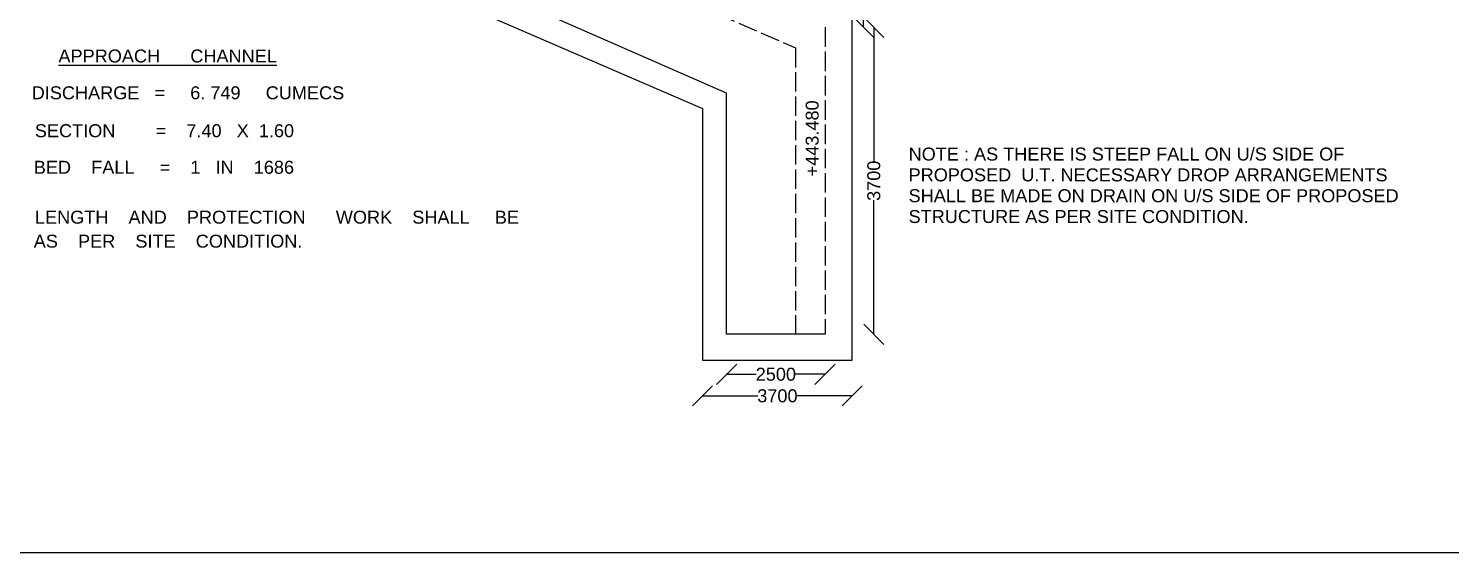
# Model space of a CAD drawing. Header units: millimetres. Extents: x 5764083 to 5772091, y 20981185 to 20985790.
# Drawn here: x 5768825 to 5770580, y 20982257 to 20982904 of the extents above; entities that cross this region are included whole.
import ezdxf

# ---------------------------------------------------------------- set-up
doc = ezdxf.new("R2010")
doc.units = ezdxf.units.MM
doc.header["$MEASUREMENT"] = 0
doc.linetypes.add('ACAD_ISO02W100', pattern=[15, 12, -3])
for name, color, linetype in [('DIMENSIONS', 7, 'Continuous'), ('DRAWING', 7, 'Continuous'), ('TEXT', 7, 'Continuous')]:
    doc.layers.add(name, color=color, linetype=linetype)
doc.styles.get("Standard").update_dxf_attribs({"font": 'arial.ttf', "height": 16})
doc.dimstyles.get("Standard").update_dxf_attribs({"dimtxt": 20, "dimasz": 25, "dimexe": 0.18, "dimexo": 0.0625, "dimgap": 0.09, "dimtad": 0, "dimdec": 0, "dimzin": 0, "dimdsep": 46, "dimtxsty": 'Standard', "dimblk": 'OBLIQUE', "dimcen": 0.09, "dimse1": 1, "dimse2": 1, "dimadec": 0, "dimazin": 0, "dimtfac": 1, "dimtdec": 0, "dimtofl": 0, "dimtmove": 0, "dimatfit": 3, "dimfxl": 1, "dimtolj": 1, "dimtzin": 0, "dimarcsym": 0})

# ---------------------------------------------------------------- blocks, each defined once
blk = doc.blocks.new('_Oblique')
at = {"color": 0, "linetype": 'ByBlock', "lineweight": -2}
blk.add_line((-0.5, -0.5), (0.5, 0.5), dxfattribs=at)
blk = doc.blocks.new('*D64')
at = {"layer": 'Defpoints', "color": 0, "transparency": 16777216}
for p in [(5769856, 20983481.6), (5769855.6, 20982905.4), (5769855.6, 20982905.4)]:
    blk.add_point(p, dxfattribs=at)
at = {"layer": 'DIMENSIONS', "color": 0, "lineweight": -2, "transparency": 16777216}
for p, q in [((5769855.6, 20983481.6), (5769855.6, 20983217.4)), ((5769855.6, 20982905.4), (5769855.6, 20983169.6))]:
    blk.add_line(p, q, dxfattribs=at)
at = {"layer": 'DIMENSIONS', "color": 0, "lineweight": -2, "transparency": 16777216, "xscale": 25, "yscale": 25, "zscale": 25}
for p, rotation in [((5769855.6, 20983481.6), 90), ((5769855.6, 20982905.4), 270)]:
    blk.add_blockref('_Oblique', p, dxfattribs=dict(at, rotation=rotation))
at = {"layer": 'DIMENSIONS', "color": 0, "transparency": 16777216, "insert": (5769855.6, 20983193.5), "char_height": 16, "attachment_point": 5, "rotation": 90}
blk.add_mtext('\\A1;7400', dxfattribs=at)
blk = doc.blocks.new('*D65')
at = {"layer": 'Defpoints', "color": 0, "transparency": 16777216}
for p in [(5769868.1, 20982905.4), (5769808, 20982526.6), (5769868.2, 20982526.6)]:
    blk.add_point(p, dxfattribs=at)
at = {"layer": 'DIMENSIONS', "color": 0, "lineweight": -2, "transparency": 16777216}
for p, q in [((5769868.2, 20982905.4), (5769868.2, 20982740)), ((5769868.2, 20982526.6), (5769868.2, 20982692.1))]:
    blk.add_line(p, q, dxfattribs=at)
at = {"layer": 'DIMENSIONS', "color": 0, "lineweight": -2, "transparency": 16777216, "xscale": 25, "yscale": 25, "zscale": 25}
for p, rotation in [((5769868.2, 20982905.4), 90), ((5769868.2, 20982526.6), 270)]:
    blk.add_blockref('_Oblique', p, dxfattribs=dict(at, rotation=rotation))
at = {"layer": 'DIMENSIONS', "color": 0, "transparency": 16777216, "insert": (5769868.2, 20982716), "char_height": 16, "attachment_point": 5, "rotation": 90}
blk.add_mtext('\\A1;3700', dxfattribs=at)
blk = doc.blocks.new('*D66')
at = {"layer": 'Defpoints', "color": 0, "transparency": 16777216}
for p in [(5769686.5, 20982526.6), (5769808, 20982526.6), (5769808, 20982477.2)]:
    blk.add_point(p, dxfattribs=at)
at = {"layer": 'DIMENSIONS', "color": 0, "lineweight": -2, "transparency": 16777216}
for p, q in [((5769686.5, 20982477.2), (5769723.2, 20982477.2)), ((5769808, 20982477.2), (5769771.3, 20982477.2))]:
    blk.add_line(p, q, dxfattribs=at)
at = {"layer": 'DIMENSIONS', "color": 0, "lineweight": -2, "transparency": 16777216, "xscale": 25, "yscale": 25, "zscale": 25, "rotation": 180}
blk.add_blockref('_Oblique', (5769686.5, 20982477.2), dxfattribs=at)
at = {"layer": 'DIMENSIONS', "color": 0, "lineweight": -2, "transparency": 16777216, "xscale": 25, "yscale": 25, "zscale": 25}
blk.add_blockref('_Oblique', (5769808, 20982477.2), dxfattribs=at)
at = {"layer": 'DIMENSIONS', "color": 0, "transparency": 16777216, "insert": (5769747.3, 20982477.2), "char_height": 16, "attachment_point": 5}
blk.add_mtext('\\A1;2500', dxfattribs=at)
blk = doc.blocks.new('*D67')
at = {"layer": 'Defpoints', "color": 0, "transparency": 16777216}
for p in [(5769656.8, 20982494.7), (5769841.5, 20982494.7), (5769841.5, 20982450.6)]:
    blk.add_point(p, dxfattribs=at)
at = {"layer": 'DIMENSIONS', "color": 0, "lineweight": -2, "transparency": 16777216}
for p, q in [((5769656.8, 20982450.6), (5769725.2, 20982450.6)), ((5769841.5, 20982450.6), (5769773.1, 20982450.6))]:
    blk.add_line(p, q, dxfattribs=at)
at = {"layer": 'DIMENSIONS', "color": 0, "lineweight": -2, "transparency": 16777216, "xscale": 25, "yscale": 25, "zscale": 25, "rotation": 180}
blk.add_blockref('_Oblique', (5769656.8, 20982450.6), dxfattribs=at)
at = {"layer": 'DIMENSIONS', "color": 0, "lineweight": -2, "transparency": 16777216, "xscale": 25, "yscale": 25, "zscale": 25}
blk.add_blockref('_Oblique', (5769841.5, 20982450.6), dxfattribs=at)
at = {"layer": 'DIMENSIONS', "color": 0, "transparency": 16777216, "insert": (5769749.2, 20982450.6), "char_height": 16, "attachment_point": 5}
blk.add_mtext('\\A1;3700', dxfattribs=at)

msp = doc.modelspace()

# ---------------------------------------------------------------- linework, layer by layer
at = {"layer": 'DRAWING', "color": 0}
for points in [[(5764252.3, 20982257.2), (5770663.1, 20982257.2), (5770663.1, 20982506.8), (5770697.9, 20982521.4), (5770604.2, 20982521.4), (5770662.3, 20982534.4), (5770662.3, 20983971.8), (5770685.4, 20983978.7), (5770614.9, 20983978.7), (5770663, 20983987.1), (5770663, 20984262.6), (5770525.3, 20984262.6), (5770499.9, 20984298.8), (5770499.9, 20984226.8), (5770477.4, 20984263.8), (5769495.9, 20984263.8), (5769474.2, 20984296), (5769474.2, 20984226.2), (5769460.3, 20984261.1), (5767016.8, 20984261.1)], [(5769127.6, 20983088.1), (5769127.6, 20982977.9), (5769257.9, 20982977.9), (5769656.8, 20982805.1), (5769656.8, 20982494.7), (5769841.5, 20982494.7), (5769841.5, 20982923.8), (5769289.8, 20983165.8)], [(5769808, 20982526.6), (5769686.5, 20982526.6), (5769686.5, 20982824.3), (5769261.9, 20983010.5), (5769158.4, 20983010.5)]]:
    msp.add_lwpolyline(points, dxfattribs=at)
at = {"layer": 'DRAWING', "color": 0, "linetype": 'ACAD_ISO02W100', "ltscale": 2}
for points in [[(5769289.2, 20983091.1), (5769771.5, 20982880), (5769771.5, 20982526.6)], [(5769808, 20982905.4), (5769808, 20982526.6)]]:
    msp.add_lwpolyline(points, dxfattribs=at)

# ---------------------------------------------------------------- texts
at = {"layer": 'TEXT', "color": 0}
for s, p in [('%%UAPPROACH      CHANNEL', (5768862, 20982862)), ('DISCHARGE   =     6. 749     CUMECS', (5768829, 20982816.6)), ('SECTION        =    7.40   X  1.60', (5768832.9, 20982769.8)), ('NOTE : AS THERE IS STEEP FALL ON U/S SIDE OF ', (5769911.1, 20982741)), ('BED    FALL     =    1   IN    1686', (5768831.6, 20982724.7)), ('PROPOSED  U.T. NECESSARY DROP ARRANGEMENTS ', (5769911.1, 20982715.3)), ('SHALL BE MADE ON DRAIN ON U/S SIDE OF PROPOSED', (5769911.1, 20982689.6)), ('LENGTH    AND    PROTECTION      WORK    SHALL     BE', (5768833, 20982663.1)), ('STRUCTURE AS PER SITE CONDITION.', (5769911.1, 20982663.9)), ('AS    PER    SITE    CONDITION.', (5768831.5, 20982633.5))]:
    msp.add_text(s, height=16, dxfattribs=at).set_placement(p)
msp.add_text('+443.480', height=16, rotation=90, dxfattribs=at).set_placement((5769800.1, 20982721.4))

# ---------------------------------------------------------------- dimensions: what is measured, and where the dimension line sits
at = {"layer": 'DIMENSIONS', "color": 0}
for base, p1, p2, text, picture, middle in [((5769855.6, 20982905.4), (5769856, 20983481.6), (5769855.6, 20982905.4), '7400', '*D64', (5769855.6, 20983193.5)), ((5769868.2, 20982526.6), (5769868.1, 20982905.4), (5769808, 20982526.6), '3700', '*D65', (5769868.2, 20982716))]:
    dim = msp.add_linear_dim(base=base, p1=p1, p2=p2, angle=90, text=text, dimstyle='Standard', dxfattribs=at)
    dim.commit()
    dim.dimension.update_dxf_attribs({"geometry": picture, "text_midpoint": middle})
for base, p1, p2, text, picture, middle in [((5769808, 20982477.2), (5769686.5, 20982526.6), (5769808, 20982526.6), '2500', '*D66', (5769747.3, 20982477.2)), ((5769841.5, 20982450.6), (5769656.8, 20982494.7), (5769841.5, 20982494.7), '3700', '*D67', (5769749.2, 20982450.6))]:
    dim = msp.add_linear_dim(base=base, p1=p1, p2=p2, text=text, dimstyle='Standard', dxfattribs=at)
    dim.commit()
    dim.dimension.update_dxf_attribs({"geometry": picture, "text_midpoint": middle})

doc.saveas('drawing.dxf')
